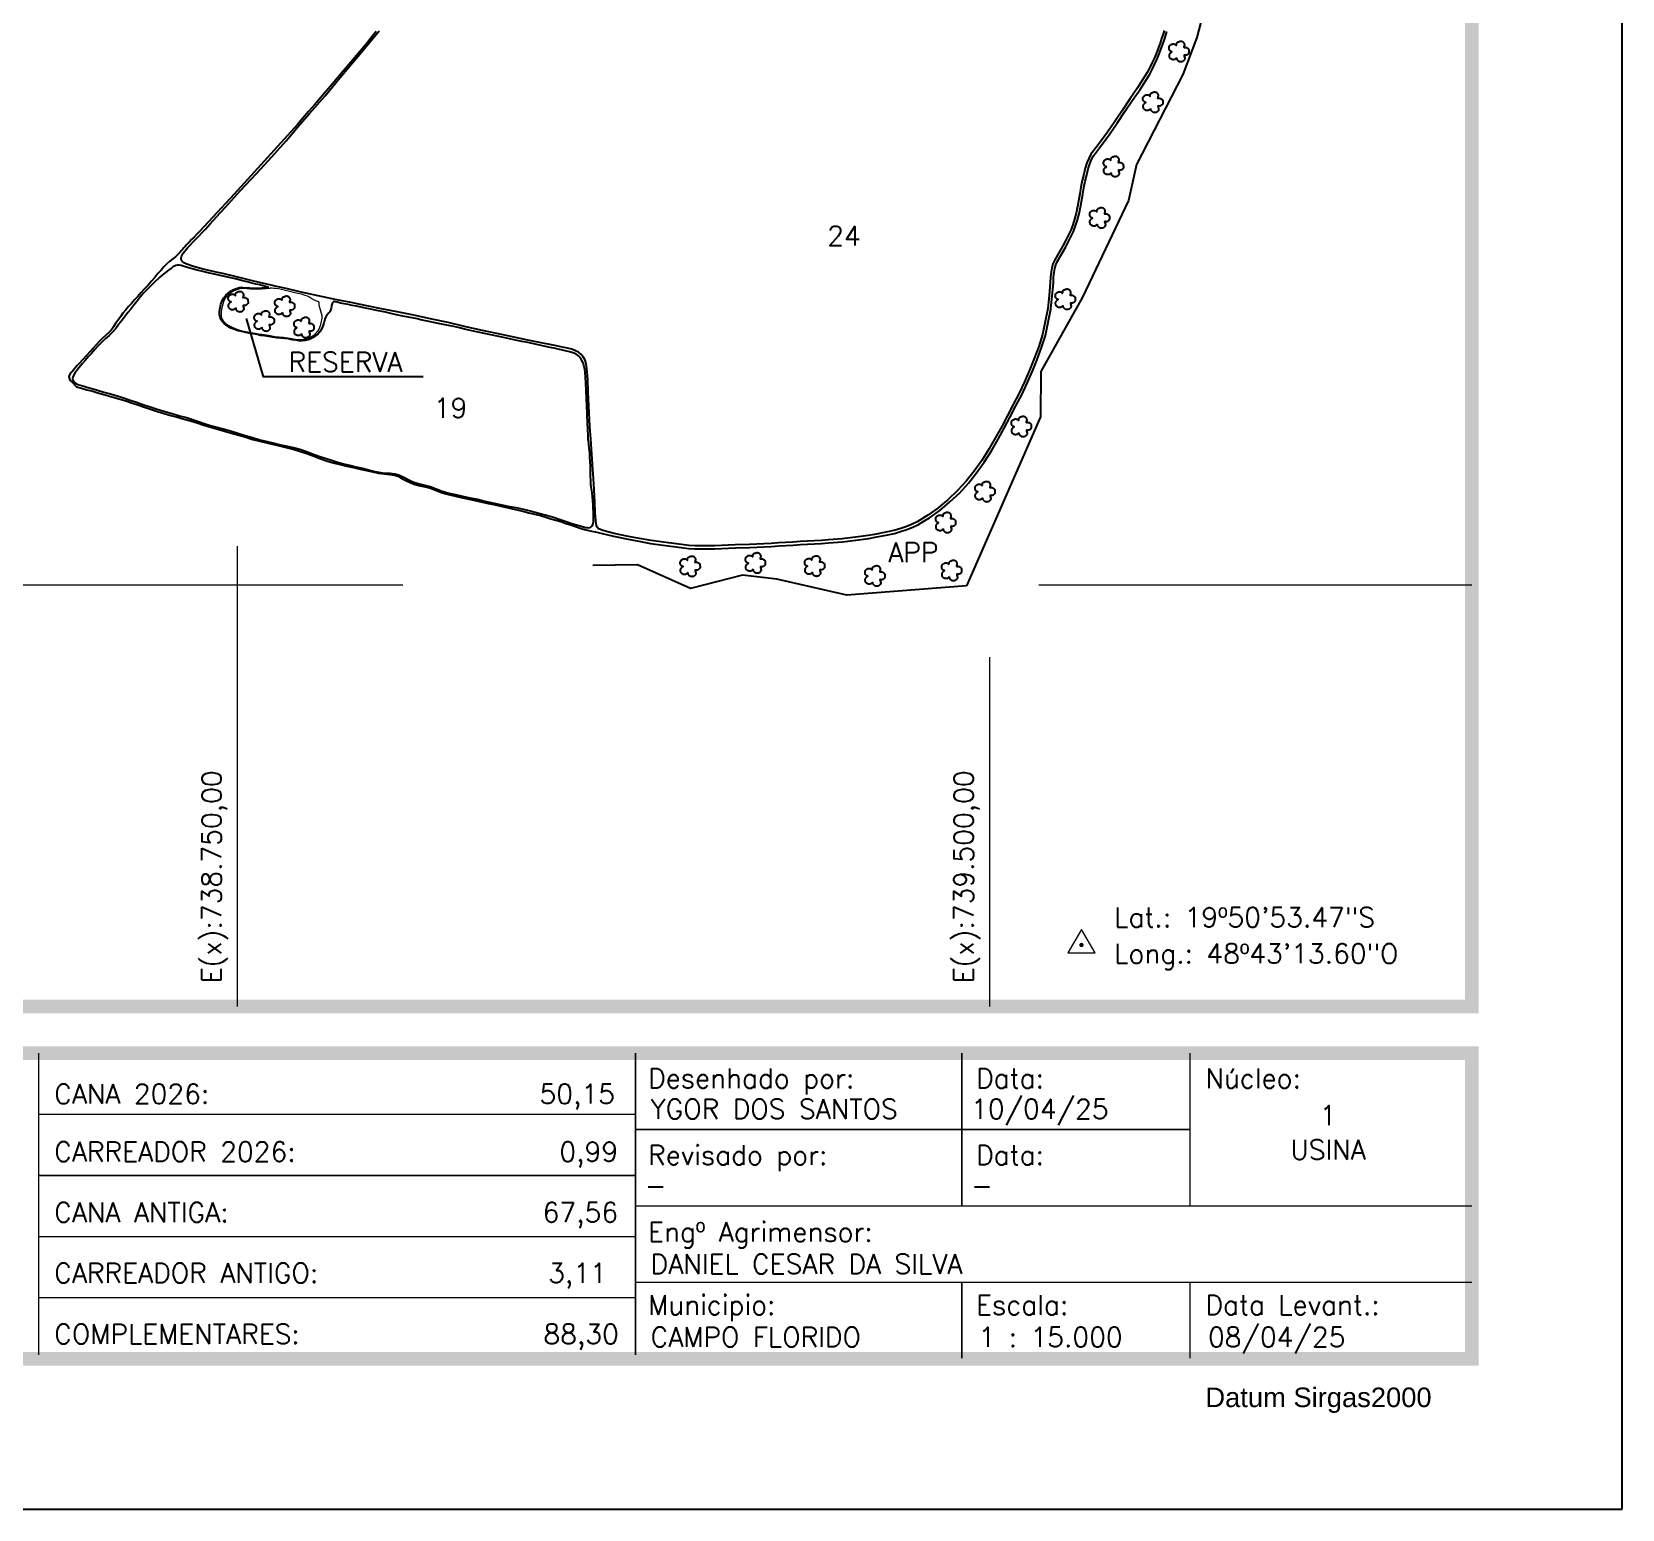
# Model space of a CAD drawing. Header units: millimetres. Extents: x 736981 to 740131, y 7801578 to 7806033.
# Drawn here: x 738545 to 740131, y 7801578 to 7803052 of the extents above; entities that cross this region are included whole.
import ezdxf
from ezdxf.enums import TextEntityAlignment as Align

# ---------------------------------------------------------------- set-up
doc = ezdxf.new("R2010")
doc.units = ezdxf.units.MM
doc.linetypes.add('CONTINUO', pattern=[0])
doc.linetypes.add('LIN0', pattern=[0])
for name, color, linetype, lineweight in [('0114000007', 1, 'Continuous', 25), ('0114000007019', 5, 'Continuous', 25), ('0114000007024', 5, 'Continuous', 25), ('MALHA', 253, 'Continuous', 13), ('RESERVA', 3, 'Continuous', 0)]:
    doc.layers.add(name, color=color, linetype=linetype, lineweight=lineweight)
for name, color, linetype in [("CURSOS_D'AGUA", 174, 'Continuous'), ('MARGEM', 7, 'CONTINUO'), ('MATO', 94, 'Continuous'), ('TEXTO', 7, 'Continuous')]:
    doc.layers.add(name, color=color, linetype=linetype)
doc.styles.add('marcelo', font='arial.ttf')
doc.styles.add('ROMANS', font='', dxfattribs={"height": 0.2})
doc.styles.add('SIMPLEX', font='simplex', dxfattribs={"height": 0.2})
doc.styles.get('ROMANS').set_extended_font_data('romans.shx')

# ---------------------------------------------------------------- blocks, each defined once
blk = doc.blocks.new('mato')
at = {"layer": 'MATO', "color": 94, "linetype": 'CONTINUO'}
blk.add_lwpolyline([(734601.6, 7824194.7), (734600.8, 7824194.1), (734600, 7824193.3), (734599.1, 7824192.6), (734598, 7824192.3), (734596.9, 7824192.2), (734595.8, 7824192.2), (734594.9, 7824192.4), (734594.2, 7824192.7), (734593.5, 7824193.1), (734592.9, 7824193.6), (734592.3, 7824194.1), (734591.8, 7824194.7), (734591.5, 7824195.3), (734591.3, 7824195.9), (734591.2, 7824196.6), (734591, 7824197.5), (734591, 7824198.4), (734591, 7824199.3), (734591.2, 7824200), (734591.5, 7824200.5), (734591.9, 7824201), (734592.1, 7824201.5), (734592.4, 7824201.9), (734592.8, 7824202.3), (734594.2, 7824203.2), (734594.7, 7824203.6), (734594.5, 7824203.7), (734593.5, 7824204), (734593.1, 7824204.2), (734592.7, 7824204.5), (734592.3, 7824204.9), (734591.8, 7824205.6), (734591.3, 7824206.3), (734590.9, 7824207.1), (734590.7, 7824208), (734590.6, 7824208.8), (734590.7, 7824209.7), (734590.9, 7824210.7), (734591.3, 7824211.6), (734591.7, 7824212.4), (734592, 7824212.8), (734592.3, 7824213.1), (734592.7, 7824213.4), (734593.3, 7824213.8), (734593.9, 7824214.2), (734594.6, 7824214.5), (734595.3, 7824214.7), (734596, 7824214.8), (734596.6, 7824214.8), (734597.2, 7824214.8), (734597.8, 7824214.7), (734598.2, 7824214.6), (734598.7, 7824214.4), (734599.1, 7824214.3), (734599.5, 7824214), (734600, 7824213.4), (734600.5, 7824213), (734600.9, 7824212.8), (734601.1, 7824213.4), (734601.2, 7824214.2), (734601.3, 7824215.1), (734601.4, 7824215.5), (734601.5, 7824215.8), (734602, 7824216.5), (734602.3, 7824217), (734602.7, 7824217.4), (734603.2, 7824217.6), (734603.7, 7824217.8), (734604.3, 7824218), (734605.3, 7824218.4), (734605.8, 7824218.6), (734606.3, 7824218.7), (734606.9, 7824218.8), (734607.5, 7824218.8), (734608, 7824218.8), (734608.6, 7824218.7), (734609.1, 7824218.6), (734609.5, 7824218.4), (734610, 7824218.1), (734610.4, 7824217.9), (734610.7, 7824217.6), (734611, 7824217.2), (734611.3, 7824216.8), (734611.7, 7824216.3), (734611.9, 7824215.7), (734612.2, 7824215.1), (734612.4, 7824214.6), (734612.5, 7824214), (734612.5, 7824213.3), (734612.2, 7824212.1), (734611.9, 7824210.9), (734611.7, 7824210), (734612.4, 7824209.8), (734613.2, 7824209.9), (734614.1, 7824210), (734614.7, 7824209.9), (734615.4, 7824209.8), (734616, 7824209.5), (734616.6, 7824209.1), (734617.3, 7824208.6), (734617.8, 7824208.1), (734618.2, 7824207.9), (734618.6, 7824207.5), (734618.8, 7824207), (734619, 7824205.5), (734619.1, 7824203.9), (734619.1, 7824202.4), (734618.8, 7824201.5), (734618.4, 7824200.9), (734618, 7824200.3), (734617.5, 7824199.8), (734617, 7824199.3), (734616.5, 7824199), (734615.7, 7824198.7), (734614.9, 7824198.5), (734614.1, 7824198.3), (734613.3, 7824198.6), (734612.6, 7824198.7), (734612.1, 7824198.5), (734612.3, 7824197.3), (734613.2, 7824194.3), (734613.1, 7824193.5), (734613, 7824192.9), (734612.3, 7824191.8), (734611.9, 7824191.2), (734611.4, 7824190.7), (734611, 7824190.3), (734610.6, 7824189.9), (734610.1, 7824189.6), (734609.5, 7824189.4), (734608.8, 7824189.2), (734608.2, 7824189.2), (734607.5, 7824189.1), (734606.8, 7824189.2), (734605.7, 7824189.3), (734605.3, 7824189.5), (734604.8, 7824189.7), (734604.2, 7824190.1), (734603.7, 7824190.7), (734603.2, 7824191.3), (734602.7, 7824191.7), (734602.3, 7824192.2), (734602, 7824192.7), (734601.9, 7824194.3), (734601.7, 7824195)], dxfattribs=at)

msp = doc.modelspace()

# ---------------------------------------------------------------- linework, layer by layer
at = {"layer": '0114000007', "linetype": 'Continuous'}
for points in [[(738888.2, 7803052), (738882.9, 7803045.4), (738877.8, 7803039), (738872.4, 7803032.5), (738866.6, 7803025.9), (738860.8, 7803019.1), (738855.2, 7803012.4), (738849.6, 7803005.9), (738844.2, 7802999.4), (738838.6, 7802992.7), (738832.6, 7802985.9), (738826.6, 7802979), (738820.7, 7802972.1), (738815.1, 7802965.6), (738809.8, 7802959.2), (738746.7, 7802889.8), (738712.5, 7802852.9), (738709.5, 7802849.8), (738706.6, 7802847), (738704.1, 7802844.4), (738702.1, 7802842.3), (738700.9, 7802841), (738700.3, 7802840.4), (738700, 7802840.1), (738699.2, 7802839.2), (738697.9, 7802837.7), (738696.4, 7802836.1), (738695, 7802834.6), (738693.8, 7802833.2), (738692.6, 7802832), (738691.5, 7802830.7), (738690.2, 7802829.2), (738688.1, 7802827.3), (738685.3, 7802825.3), (738682.3, 7802823), (738679.4, 7802820.3), (738676.5, 7802817.4), (738673.7, 7802814.1), (738670.6, 7802810.5), (738667.6, 7802806.6), (738664.3, 7802802.9), (738660.7, 7802799.1), (738657.2, 7802795.3), (738653.7, 7802791.5), (738650.4, 7802787.8), (738647.3, 7802784.2), (738644.3, 7802780.8), (738641.4, 7802777.7), (738638.6, 7802774.4), (738635.7, 7802770.9), (738633.1, 7802767.3), (738630.6, 7802763.8), (738628.4, 7802760.6), (738626.3, 7802757.5), (738624.3, 7802754.5), (738621.6, 7802751.7), (738615.1, 7802745.9), (738612, 7802742.8), (738608.9, 7802739.6), (738606, 7802736.3), (738603.3, 7802733.1), (738595.3, 7802724.4), (738592.8, 7802721.6), (738590.2, 7802718.8), (738585.6, 7802713.7), (738583.4, 7802711.4), (738581.7, 7802707.8), (738582.8, 7802704.2), (738584.7, 7802702.5), (738589.4, 7802697.7), (738594.3, 7802696.2), (738599.8, 7802694.7), (738605.6, 7802693.2), (738611.6, 7802691.3), (738618.1, 7802689.6), (738624.6, 7802687.7), (738637.7, 7802683.8), (738644.1, 7802681.7), (738650.6, 7802679.5), (738657.2, 7802677.3), (738670.3, 7802673.1), (738676.9, 7802671.1), (738683.4, 7802669.1), (738690, 7802667.2), (738696.6, 7802665.3), (738703.2, 7802663.5), (738709.8, 7802661.6), (738716.4, 7802659.5), (738723.2, 7802657.4), (738730.1, 7802655.4), (738737.1, 7802653.4), (738744.1, 7802651.2), (738751.2, 7802649.2), (738758.2, 7802647.2), (738765.2, 7802645.2), (738772.2, 7802643.3), (738793.1, 7802638.3), (738799.9, 7802636.8), (738806.5, 7802635.1), (738812.8, 7802633.1), (738819.2, 7802631), (738825.5, 7802628.6), (738832, 7802626), (738838.6, 7802623.8), (738845.4, 7802621.8), (738852.3, 7802620.1), (738859, 7802618.6), (738865.5, 7802617.1), (738872.1, 7802615.6), (738878.5, 7802614.1), (738884.7, 7802612.7), (738890.6, 7802611.6), (738896.4, 7802610.8), (738901.8, 7802610.2), (738906.6, 7802609.6), (738910.8, 7802608.1), (738914.6, 7802605.9), (738918.5, 7802603.7), (738922.6, 7802601.8), (738927.1, 7802600.2), (738932, 7802598.9), (738937.2, 7802597.7), (738942.5, 7802596.4), (738947.3, 7802594.6), (738952.2, 7802592.5), (738957.8, 7802590.8), (738969.9, 7802587.9), (738982.1, 7802585.1), (738988.3, 7802583.8), (738994.2, 7802582.5), (739000, 7802581.3), (739005.5, 7802580.2), (739011.1, 7802578.8), (739016.9, 7802577.6), (739022.7, 7802576.2), (739034.4, 7802573.4), (739040.5, 7802572), (739052.1, 7802569.1), (739057.4, 7802567.6), (739062.4, 7802566), (739067.5, 7802564.6), (739072.4, 7802563.1), (739077.3, 7802561.4), (739082.2, 7802559.8), (739086.9, 7802558.1), (739091.6, 7802556.6), (739096, 7802555.2), (739100.2, 7802554.2)], [(739100.2, 7802554.2), (739102.9, 7802553.5), (739104.9, 7802553.1), (739106.9, 7802552.9), (739113.5, 7802551.4), (739124.9, 7802548.5), (739139.3, 7802545.5), (739150.1, 7802543.5), (739161.8, 7802541.4), (739174.4, 7802539.6), (739179.2, 7802538.8), (739187.2, 7802537.8), (739199.6, 7802536.4), (739206.1, 7802536.1), (739219.1, 7802536), (739225.8, 7802536), (739239.5, 7802536.6), (739246.4, 7802537), (739260.7, 7802537.2), (739275.1, 7802537.9), (739282.3, 7802538.3), (739289.6, 7802538.8), (739304, 7802539.7), (739311.2, 7802540.2), (739318.3, 7802540.7), (739332.3, 7802541.4), (739339.3, 7802541.9), (739353.1, 7802543.1), (739366.5, 7802544.5), (739379.4, 7802546.3), (739385.8, 7802547.5), (739398.5, 7802550), (739404.9, 7802551.4), (739411.1, 7802553.1), (739417.3, 7802555.2), (739423.2, 7802557.5), (739429, 7802560.3), (739434.4, 7802563.5), (739439.8, 7802566.9), (739450.1, 7802574.2), (739455.2, 7802578.4), (739460.3, 7802582.8), (739470.1, 7802591.9), (739478.8, 7802601.6), (739486.8, 7802611.7), (739494.5, 7802622.4), (739501.7, 7802633.7), (739508.4, 7802645.4), (739514.5, 7802656.5), (739520.2, 7802667.5), (739526, 7802678.6), (739531.9, 7802689.7), (739537.4, 7802701.3), (739542.5, 7802713.1), (739547.2, 7802724.8), (739551.6, 7802736.7), (739555.6, 7802748.9), (739558.3, 7802762.2), (739560.8, 7802775.2), (739561.7, 7802781.9), (739562.3, 7802788.5), (739563.4, 7802801.2), (739563.7, 7802806.9), (739564.1, 7802811.6), (739564.8, 7802815.6), (739565.9, 7802819.2), (739567.6, 7802823), (739575.4, 7802836.6), (739578.3, 7802841.8), (739581, 7802847.1), (739583.4, 7802852.6), (739585.6, 7802858.2), (739587.4, 7802864), (739589, 7802870.2), (739590.4, 7802876.7), (739592.7, 7802889.7), (739593.9, 7802896.2), (739595.2, 7802902.6), (739596.7, 7802908.9), (739598.2, 7802914.9), (739599.8, 7802920.1), (739601.4, 7802924.2), (739603.4, 7802928), (739609.4, 7802935.9), (739616.2, 7802944.8), (739619.8, 7802949.9), (739627.2, 7802960.6), (739634.8, 7802972.1), (739642.5, 7802983.4), (739649.9, 7802994.2), (739653.4, 7802999.6), (739659.6, 7803009.6), (739662.3, 7803014.7), (739664.7, 7803019.8), (739667, 7803024.8), (739669, 7803029.7), (739672.6, 7803039.5), (739674.3, 7803044.2), (739675.7, 7803048.4), (739676.7, 7803052.2)]]:
    msp.add_lwpolyline(points, dxfattribs=at)
at = {"layer": '0114000007019'}
msp.add_lwpolyline([(738687.7, 7802818.3), (738687.1, 7802818.1), (738685.6, 7802817.2), (738684.9, 7802816.7), (738684.5, 7802816.4), (738683.5, 7802815.5), (738681, 7802813.8), (738678.2, 7802811.7), (738675.3, 7802809.4), (738672.4, 7802806.9), (738666.4, 7802801.2), (738663.1, 7802798.1), (738659.8, 7802794.6), (738656.3, 7802790.9), (738652.9, 7802787.1), (738649.8, 7802783), (738646.7, 7802778.9), (738643.6, 7802775.1), (738640.6, 7802771.6), (738637.8, 7802768.1), (738634.9, 7802764.2), (738631.7, 7802760), (738628.6, 7802755.8), (738625.4, 7802752.1), (738621.9, 7802748.8), (738618.1, 7802745.4), (738614.3, 7802741.8), (738610.8, 7802738), (738607.5, 7802734.4), (738604.4, 7802730.9), (738601.1, 7802727.5), (738598, 7802724), (738594.9, 7802720.5), (738592.1, 7802717), (738589.6, 7802713.9), (738587.6, 7802711.1), (738586.3, 7802709), (738585.6, 7802707.3), (738585.4, 7802705.8), (738585.7, 7802704.1), (738586.7, 7802702.6), (738588.6, 7802701), (738591.7, 7802699.7), (738595.6, 7802698.5), (738599.7, 7802697.4), (738604.7, 7802695.9), (738610.4, 7802694.2), (738616.7, 7802692.4), (738623.2, 7802690.6), (738629.9, 7802688.6), (738636.4, 7802686.5), (738642.9, 7802684.4), (738649.3, 7802682.2), (738655.5, 7802679.9), (738661.7, 7802677.8), (738667.9, 7802675.8), (738674.1, 7802674), (738680, 7802672.2), (738685.8, 7802670.5), (738692.1, 7802668.8), (738699, 7802666.9), (738706.1, 7802664.7), (738720.6, 7802659.8), (738728.1, 7802657.7), (738735.6, 7802655.8), (738743.1, 7802653.7), (738750.4, 7802651.5), (738757.7, 7802649.1), (738764.9, 7802646.9), (738772.1, 7802644.8), (738779.4, 7802643.1), (738786.4, 7802641.3), (738792.9, 7802639.7), (738799.3, 7802638.5), (738805.7, 7802637.1), (738812.2, 7802635.3), (738818.6, 7802633.2), (738824.7, 7802630.9), (738830.9, 7802628.4), (738837.2, 7802626.3), (738843.5, 7802624.3), (738849.6, 7802622.5), (738855.7, 7802620.8), (738861.7, 7802619.3), (738868, 7802617.8), (738874.4, 7802616.3), (738886.9, 7802613.2), (738892.4, 7802612.1), (738897.5, 7802611.6), (738902.3, 7802611.4), (738907, 7802610.7), (738911.4, 7802609.3), (738915.7, 7802607.3), (738920.1, 7802605), (738924.9, 7802602.9), (738930.1, 7802601.1), (738942, 7802598.1), (738948.1, 7802595.8), (738954.1, 7802593.4), (738960.5, 7802591.6), (738967.3, 7802590.1), (738974.4, 7802588.6), (738981.7, 7802587), (738989.1, 7802585.4), (738996.6, 7802583.6), (739004.2, 7802582), (739011.8, 7802580.2), (739019.5, 7802578.6), (739027.3, 7802577.1), (739035.1, 7802575.5), (739043, 7802573.6), (739050.5, 7802571.6), (739057.9, 7802569.5), (739065, 7802567.4), (739071.6, 7802565.3), (739077.8, 7802563.3), (739083.4, 7802561.4), (739088.1, 7802559.8), (739091.7, 7802558.8), (739096.8, 7802557.4), (739098.6, 7802557.1), (739100.1, 7802556.9), (739101.7, 7802557.4), (739103.4, 7802558.7), (739104.3, 7802560.4), (739104.8, 7802562.3), (739105, 7802564.8), (739104.9, 7802568.7), (739104.8, 7802572.8), (739104.6, 7802576.4), (739104.4, 7802580), (739104.2, 7802583.9), (739103.8, 7802587.7), (739103.4, 7802591.8), (739102.8, 7802595.9), (739102.4, 7802600.1), (739102.1, 7802604.3), (739102, 7802608.9), (739102, 7802613.9), (739101.9, 7802618.8), (739101.7, 7802623.2), (739101.4, 7802627.3), (739101.1, 7802631.7), (739100.6, 7802636.3), (739100.2, 7802640.9), (739099.7, 7802645.2), (739099.5, 7802649.6), (739099.3, 7802654.4), (739098.5, 7802669.7), (739098.1, 7802679.7), (739098, 7802685.2), (739097.7, 7802694.7), (739097, 7802707.4), (739096.7, 7802711.4), (739096.2, 7802715.4), (739095.4, 7802718.8), (739094.6, 7802721.6), (739093.3, 7802724), (739091.8, 7802726.4), (739089.9, 7802728.5), (739087.5, 7802730.2), (739084.5, 7802731.4), (739080.9, 7802732.4), (739076.6, 7802733.4), (739066.9, 7802735.7), (739061.8, 7802736.8), (739051.2, 7802739.2), (739045.4, 7802740.5), (739039.5, 7802741.7), (739033.3, 7802742.9), (739027, 7802744.1), (739021, 7802745.5), (739015, 7802746.8), (739008.9, 7802748.1), (738996.3, 7802750.7), (738990, 7802752.1), (738983.7, 7802753.5), (738977.5, 7802754.9), (738971.4, 7802756.3), (738965.5, 7802757.6), (738953.4, 7802760.2), (738947.1, 7802761.5), (738940.6, 7802762.8), (738934.1, 7802764.2), (738927.6, 7802765.6), (738914.8, 7802768.2), (738908.6, 7802769.5), (738902.8, 7802770.7), (738897.4, 7802771.9), (738887.2, 7802774.1), (738882.4, 7802775), (738877.7, 7802776), (738873.1, 7802776.9), (738868.6, 7802777.9), (738864.3, 7802778.8), (738860.2, 7802779.6), (738856.2, 7802780.4), (738852.5, 7802781.2), (738849.2, 7802781.9), (738847.4, 7802782.3), (738846.2, 7802782.6), (738845.8, 7802782.5), (738845.5, 7802782.2), (738845.3, 7802782), (738845, 7802781.7), (738844.7, 7802781.3), (738844.3, 7802780.7), (738844.1, 7802779.7), (738843.8, 7802778.6), (738843.7, 7802777.4), (738843.4, 7802776), (738842.8, 7802774.2), (738842, 7802772.5), (738840.8, 7802771), (738839.6, 7802769.6), (738838.5, 7802768), (738837.5, 7802766), (738836.7, 7802763.6), (738836, 7802761), (738835.1, 7802758.2), (738833.8, 7802755.2), (738832, 7802752.5), (738829.9, 7802750.1), (738827.7, 7802748.3), (738825.5, 7802746.7), (738823.1, 7802745.6), (738820.3, 7802744.6), (738817.4, 7802743.9), (738814.4, 7802743.5), (738811.3, 7802743.4), (738808.1, 7802744), (738804.4, 7802744.6), (738800.7, 7802745.4), (738796.9, 7802745.9), (738793, 7802746), (738789, 7802746.5), (738784.9, 7802747.2), (738780.9, 7802747.9), (738776.9, 7802748.5), (738773.2, 7802748.9), (738769.6, 7802749.7), (738765.4, 7802750.3), (738761.1, 7802751.1), (738757, 7802752), (738749.6, 7802753.8), (738746.2, 7802755), (738743.2, 7802756.2), (738740.6, 7802757.8), (738738.4, 7802759.3), (738736.7, 7802760.8), (738735, 7802762.4), (738733.7, 7802764.4), (738732.6, 7802766.7), (738732, 7802769.7), (738732.1, 7802773), (738732.6, 7802776.5), (738733.3, 7802780), (738734.5, 7802783.4), (738736.3, 7802786.3), (738738.3, 7802789), (738740.5, 7802791.1), (738743, 7802793), (738745.8, 7802794.6), (738748.8, 7802795.8), (738751.9, 7802796.5), (738755.2, 7802796.6), (738758.7, 7802796.4), (738762.3, 7802796.2), (738766, 7802796.1), (738769.7, 7802796.1), (738772.4, 7802796.1), (738774.6, 7802796.4), (738780.4, 7802797.1), (738779.4, 7802797.3), (738777.9, 7802797.6), (738775.6, 7802798.3), (738772.2, 7802799.2), (738768.3, 7802800.1), (738764.2, 7802801.1), (738759.4, 7802802.4), (738753.8, 7802803.8), (738747.8, 7802805.2), (738741.5, 7802806.6), (738728.4, 7802809.5), (738721.9, 7802811), (738715.5, 7802812.5), (738709.7, 7802814), (738704.6, 7802815.4), (738700.2, 7802816.6), (738696.6, 7802817.7), (738693.9, 7802818.6), (738691.7, 7802819), (738690, 7802819), (738688.6, 7802818.7)], close=True, dxfattribs=at)
at = {"layer": '0114000007024', "linetype": 'Continuous', "elevation": 535.2}
msp.add_lwpolyline([(739673.8, 7803052.9), (739672.8, 7803049.3), (739671.4, 7803045.1), (739669.8, 7803040.5), (739666.2, 7803030.8), (739664.2, 7803025.9), (739662, 7803021), (739659.6, 7803016.1), (739657, 7803011), (739650.8, 7803001.2), (739647.4, 7802995.9), (739640, 7802985.1), (739632.3, 7802973.7), (739624.8, 7802962.3), (739617.3, 7802951.6), (739613.8, 7802946.6), (739607, 7802937.7), (739600.9, 7802929.6), (739598.7, 7802925.5), (739596.9, 7802921), (739595.3, 7802915.7), (739593.8, 7802909.6), (739592.3, 7802903.3), (739590.9, 7802896.8), (739589.7, 7802890.2), (739587.4, 7802877.3), (739586.1, 7802870.9), (739584.5, 7802864.8), (739582.8, 7802859.2), (739580.7, 7802853.7), (739578.3, 7802848.4), (739575.6, 7802843.2), (739572.8, 7802838.1), (739564.9, 7802824.4), (739563, 7802820.3), (739561.9, 7802816.2), (739561.2, 7802812), (739560.7, 7802807.2), (739560.4, 7802801.5), (739559.3, 7802788.8), (739558.7, 7802782.2), (739557.8, 7802775.6), (739555.4, 7802762.8), (739552.7, 7802749.7), (739548.8, 7802737.7), (739544.4, 7802725.9), (739539.7, 7802714.3), (739534.6, 7802702.6), (739529.2, 7802691.1), (739523.4, 7802679.9), (739517.6, 7802668.9), (739511.9, 7802658), (739505.8, 7802646.9), (739499.1, 7802635.3), (739492, 7802624.1), (739484.4, 7802613.5), (739476.5, 7802603.5), (739468, 7802594), (739458.3, 7802585), (739453.3, 7802580.7), (739448.3, 7802576.6), (739438.1, 7802569.4), (739432.8, 7802566.1), (739427.5, 7802563), (739422, 7802560.3), (739416.2, 7802558), (739410.3, 7802556), (739404.2, 7802554.3), (739397.9, 7802552.9), (739385.2, 7802550.4), (739379, 7802549.3), (739366.1, 7802547.5), (739352.8, 7802546.1), (739339.1, 7802544.9), (739332.1, 7802544.4), (739318.1, 7802543.7), (739311, 7802543.2), (739303.8, 7802542.7), (739289.4, 7802541.8), (739282.1, 7802541.3), (739274.9, 7802540.8), (739260.6, 7802540.2), (739246.3, 7802540), (739239.3, 7802539.6), (739225.7, 7802539), (739219.1, 7802539), (739206.2, 7802539.1), (739199.9, 7802539.4), (739187.5, 7802540.8), (739179.7, 7802541.8), (739174.8, 7802542.6), (739162.3, 7802544.3), (739150.6, 7802546.4), (739139.9, 7802548.4), (739125.6, 7802551.4), (739114.3, 7802554.3), (739111.8, 7802555.1), (739110, 7802556), (739108.7, 7802557.5), (739107.9, 7802559.3), (739107.4, 7802561.5), (739107.1, 7802564.3), (739106.7, 7802572.1), (739106.2, 7802582.5), (739105.4, 7802594.8), (739105.1, 7802600.9), (739103.8, 7802620.4), (739102.2, 7802645.3), (739101.3, 7802657.9), (739100.4, 7802678.2), (739099.7, 7802692.1), (739099.1, 7802704.8), (739098.4, 7802715.8), (739097.6, 7802720.4), (739096.5, 7802724.3), (739094.7, 7802727.5), (739092.4, 7802730), (739089.8, 7802732), (739086.8, 7802733.6), (739083.3, 7802735), (739079.1, 7802736.3), (739074.1, 7802737.3), (739068, 7802738.5), (739061.4, 7802739.7), (739054.3, 7802741.1), (739039.4, 7802744), (739024, 7802747.4), (739008.4, 7802750.7), (738992.4, 7802754.2), (738976.2, 7802757.8), (738960.1, 7802761.6), (738943.8, 7802765), (738927.3, 7802768.6), (738910.9, 7802771.9), (738895.1, 7802775.2), (738879, 7802778.5), (738871, 7802780.2), (738863.4, 7802781.7), (738849.1, 7802784.5), (738834.9, 7802787.4), (738813.3, 7802792.1), (738798.4, 7802795.7), (738790.5, 7802797.4), (738766.3, 7802803.1), (738750.3, 7802807), (738735.3, 7802810.5), (738728.6, 7802812.1), (738715.6, 7802815), (738705.9, 7802817.6), (738699.5, 7802819.8), (738695.9, 7802821.5), (738694.8, 7802822.5), (738694.1, 7802823.6), (738693.7, 7802824.9), (738693.7, 7802826.3), (738694, 7802827.7), (738695.9, 7802831), (738700.2, 7802836.1), (738708.1, 7802844.6), (738717.9, 7802854.8), (738722.6, 7802860.1), (738732.7, 7802871), (738737.9, 7802876.8), (738753, 7802893.5), (738763.7, 7802904.8), (738769.2, 7802910.6), (738784.2, 7802927), (738798.4, 7802943), (738812.1, 7802959.1), (738821.7, 7802970.1), (738837.2, 7802988), (738851.9, 7803005.7), (738871.8, 7803029.3), (738891.2, 7803052.6)], dxfattribs=at)
at = {"layer": "CURSOS_D'AGUA", "color": 174, "linetype": 'Continuous'}
for points in [[(739723, 7803110.3), (739706.6, 7803046.1), (739692.4, 7803009.1), (739646.3, 7802919.2), (739638.3, 7802883.6), (739592.4, 7802786.9), (739551, 7802712.8), (739550.6, 7802667.5), (739476.9, 7802499)], [(739476.9, 7802499), (739357.5, 7802489.8), (739287.6, 7802505.6), (739253.4, 7802509.8), (739201.7, 7802496.4), (739148.9, 7802520), (739104.1, 7802519.4)]]:
    msp.add_lwpolyline(points, dxfattribs=at)
at = {"layer": 'MALHA'}
for points in [[(738750, 7802079.5), (738750, 7802538.7)], [(737130.6, 7802500), (738914.8, 7802500)], [(739548.8, 7802500), (739980.6, 7802500)], [(739500, 7802079.5), (739500, 7802428)]]:
    msp.add_lwpolyline(points, dxfattribs=at)
at = {"layer": 'MARGEM', "color": 174, "linetype": 'LIN0'}
for p, q in [((740130.6, 7801578, 1127.4), (740130.6, 7806033, 1127.4)), ((736980.6, 7801578, 1127.4), (740130.6, 7801578, 1127.4))]:
    msp.add_line(p, q, dxfattribs=at)
at = {"layer": 'MARGEM', "color": 174, "linetype": 'LIN0', "const_width": 13.6, "elevation": 1127.4, "flags": 128}
for points in [[(739980.6, 7802079.5), (739980.6, 7805883), (737130.6, 7805883), (737130.6, 7802079.5)], [(737130.6, 7802032.9), (739980.6, 7802032.9), (739980.6, 7801728), (737130.6, 7801728)]]:
    msp.add_lwpolyline(points, close=True, dxfattribs=at)
at = {"layer": 'MARGEM', "color": 174, "linetype": 'LIN0', "const_width": 1.51, "elevation": 1127.4, "flags": 128}
for points in [[(738551.7, 7802032.9), (738551.7, 7801731.7)], [(739146.7, 7802032.9), (739146.7, 7801731.7)], [(739472.1, 7801880.4), (739472.1, 7802032.9)], [(739699.7, 7801880.4), (739699.7, 7802032.9)], [(738551.7, 7801971.9), (739146.7, 7801971.9)], [(739146.7, 7801956.7), (739699.7, 7801956.7)], [(738551.7, 7801910.9), (739146.7, 7801910.9)], [(739146.7, 7801880.4), (739980.8, 7801880.4)], [(738551.7, 7801849.9), (739146.7, 7801849.9)], [(739146.7, 7801804.2), (739980.7, 7801804.2)], [(739472.1, 7801804.2), (739472.1, 7801728.6)], [(739699.7, 7801804.2), (739699.7, 7801728.6)], [(738551.7, 7801788.9), (739146.7, 7801788.9)]]:
    msp.add_lwpolyline(points, dxfattribs=at)
at = {"layer": 'RESERVA'}
msp.add_lwpolyline([(738824, 7802785.5), (738821.2, 7802787.2), (738819.8, 7802787.9), (738817.4, 7802788.8), (738813.9, 7802789.9), (738810.1, 7802790.7), (738805.9, 7802791.6), (738793.7, 7802794.6), (738790.7, 7802795.2), (738788.2, 7802795.6), (738786.3, 7802795.8), (738784.6, 7802795.9), (738782.4, 7802795.9), (738781.9, 7802795.8), (738781.2, 7802795.8), (738780.1, 7802795.7), (738778.4, 7802795.4), (738776.7, 7802795.3), (738774.6, 7802795.1), (738772.1, 7802795), (738768.9, 7802794.8), (738765.8, 7802794.9), (738762.6, 7802795.1), (738759.6, 7802795.4), (738756.7, 7802795.6), (738754, 7802795.5), (738751.1, 7802795), (738748.1, 7802794.1), (738745.3, 7802792.7), (738742.7, 7802790.9), (738740.2, 7802788.8), (738738.1, 7802786.3), (738736.4, 7802783.4), (738735.2, 7802780.1), (738734.3, 7802776.4), (738733.8, 7802773), (738733.7, 7802770), (738733.8, 7802767.7), (738734.3, 7802765.5), (738735.5, 7802763.3), (738737.2, 7802761.7), (738739.1, 7802760.2), (738741.4, 7802758.8), (738743.9, 7802757.4), (738746.9, 7802756), (738750.2, 7802754.9), (738753.4, 7802753.9), (738756.7, 7802753.2), (738763.8, 7802751.8), (738767.4, 7802751.2), (738771, 7802750.6), (738774.3, 7802750), (738780.7, 7802749), (738784.1, 7802748.4), (738787.6, 7802747.9), (738795.7, 7802747.2), (738800, 7802746.6), (738804, 7802745.7), (738807.8, 7802745), (738811.4, 7802744.8), (738814.5, 7802744.9), (738817.4, 7802745.4), (738819.9, 7802746.1), (738822.4, 7802747), (738825.1, 7802748.6), (738827.8, 7802750.6), (738830, 7802753.1), (738831.7, 7802756.2), (738832.9, 7802759.6), (738833.7, 7802763), (738833.9, 7802764.3), (738834.3, 7802766.1), (738834.3, 7802766.2), (738834.5, 7802768.5), (738831.8, 7802777.8), (738831.8, 7802777.9), (738831.7, 7802778.2), (738831.5, 7802778.6), (738831.4, 7802779.7), (738831.3, 7802780.5), (738831.4, 7802781.5), (738831.1, 7802782.3), (738827.9, 7802783.3), (738824.8, 7802785.1)], close=True, dxfattribs=at)
at = {"layer": 'TEXTO'}
msp.add_lwpolyline([(738935.2, 7802707.5), (738775.7, 7802707.5), (738758.9, 7802765.8)], dxfattribs=at)
at = {"layer": 'TEXTO', "color": 7, "lineweight": 9, "elevation": 1127.4, "flags": 128}
msp.add_lwpolyline([(739577.8, 7802132.9), (739605, 7802132.9), (739591.4, 7802156.4)], close=True, dxfattribs=at)
at = {"layer": 'TEXTO', "color": 7, "lineweight": 9, "const_width": 2.12, "elevation": 1127.4, "flags": 128}
msp.add_lwpolyline([(739590.3, 7802140.8, -1), (739592.5, 7802140.8, -1)], format="xyb", close=True, dxfattribs=at)

# ---------------------------------------------------------------- block references
at = {"layer": 'RESERVA', "linetype": 'Continuous', "xscale": 0.6942980673981568, "yscale": 0.6942980673981568, "zscale": 0.6942980673981568}
for p in [(229654, 2370702.4), (229627.9, 2370651.7), (229588.6, 2370587.7), (229574.8, 2370536.4), (228715.8, 2370452.8), (228762.3, 2370448.2), (229540.6, 2370455.2), (228741.8, 2370433.5), (228781.5, 2370427.1), (229496.8, 2370328.3), (229460.5, 2370263.3), (229421.3, 2370232.5), (229231.6, 2370192.2), (229166.5, 2370188.8), (229290.7, 2370189.1), (229350.8, 2370179.2), (229427.3, 2370184.7)]:
    msp.add_blockref('mato', p, dxfattribs=at)

# ---------------------------------------------------------------- texts
at = {"layer": 'MALHA', "char_height": 19.5, "width": 227.854, "attachment_point": 1, "rotation": 90, "style": 'ROMANS'}
for s, insert in [('E(x):738.750,00', (738714.3, 7802102.7, 1127.4)), ('E(x):739.500,00', (739464.3, 7802102.7, 1127.4))]:
    msp.add_mtext(s, dxfattribs=dict(at, insert=insert))
at = {"layer": 'MARGEM', "linetype": 'Continuous', "lineweight": 9}
for s, style, p in [('Desenhado por:', 'SIMPLEX', (739159.3, 7802017.6, 1127.4)), ('Data:', 'SIMPLEX', (739486.3, 7802017.6, 1127.4)), ('Núcleo:', 'SIMPLEX', (739715, 7802017.6, 1127.4)), ('Revisado por:', 'SIMPLEX', (739159.3, 7801941, 1127.4)), ('Data:', 'SIMPLEX', (739486.3, 7801941, 1127.4)), ('Engº Agrimensor:', 'SIMPLEX', (739159.3, 7801864.4, 1127.4)), ('Municipio:', 'SIMPLEX', (739159.3, 7801791.5, 1127.4)), ('Escala:', 'SIMPLEX', (739486.3, 7801791.5, 1127.4)), ('Data Levant.:', 'SIMPLEX', (739715, 7801791.5, 1127.4)), ('Datum Sirgas2000', 'marcelo', (739715, 7801699.3, 1127.4))]:
    msp.add_text(s, height=19.5, dxfattribs=dict(at, style=style)).set_placement(p, align=Align.TOP_LEFT)
at = {"layer": 'MARGEM', "color": 7, "linetype": 'Continuous', "style": 'SIMPLEX'}
for s, p in [('CANA 2026:', (738567.2, 7802002, 1127.4)), ('CARREADOR 2026:', (738567.2, 7801944.3, 1127.4)), ('CANA ANTIGA:', (738567.2, 7801883.8, 1127.4)), ('CARREADOR ANTIGO:', (738567.2, 7801823.4, 1127.4)), ('COMPLEMENTARES:', (738567.2, 7801762.4, 1127.4))]:
    msp.add_text(s, height=19.5, dxfattribs=at).set_placement(p, align=Align.TOP_LEFT)
for s, p in [('50,15', (739126.3, 7802002, 1127.4)), ('0,99', (739129.4, 7801944.3, 1127.4)), ('67,56', (739129.4, 7801883.8, 1127.4)), ('3,11', (739118.2, 7801823.4, 1127.4)), ('88,30', (739130.2, 7801762.4, 1127.4))]:
    msp.add_text(s, height=19.5, dxfattribs=at).set_placement(p, align=Align.TOP_RIGHT)
at = {"layer": 'MARGEM', "linetype": 'Continuous', "style": 'SIMPLEX'}
for s, p in [('YGOR DOS SANTOS', (739161.8, 7801987, 1127.4)), ('10/04/25', (739481.4, 7801987, 1127.4)), ('-', (739156, 7801910.8, 1127.4)), ('-', (739481.4, 7801910.8, 1127.4)), ('DANIEL CESAR DA SILVA', (739161.8, 7801832.3, 1127.4)), ('CAMPO FLORIDO', (739161.8, 7801759.4, 1127.4)), ('1 : 15.000', (739488.8, 7801759.4, 1127.4)), ('08/04/25', (739717.6, 7801759.4, 1127.4))]:
    msp.add_text(s, height=19.5, dxfattribs=at).set_placement(p, align=Align.TOP_LEFT)
for s, p in [('1', (739837.3, 7801980.7, 1127.4)), ('USINA', (739837.3, 7801946.3, 1127.4))]:
    msp.add_text(s, height=19.5, dxfattribs=at).set_placement(p, align=Align.TOP_CENTER)
at = {"layer": 'TEXTO', "linetype": 'Continuous', "style": 'SIMPLEX'}
msp.add_text('24', height=19.5, dxfattribs=at).set_placement((739337.9, 7802838.5))
at = {"layer": 'TEXTO', "linetype": 'ByBlock', "style": 'SIMPLEX'}
for s, p in [('Lat.: 19º50\'53.47"S', (739624.1, 7802158.7, 2112.5)), ('Long.: 48º43\'13.60"O', (739624.1, 7802122.5, 2112.5))]:
    msp.add_text(s, height=19.5, dxfattribs=at).set_placement(p)
at = {"layer": 'TEXTO', "linetype": 'Continuous', "char_height": 19.5, "style": 'SIMPLEX'}
for s, width, insert, attachment_point in [('RESERVA', 171.182, (738857.6, 7802722.4), 5), ('{\\C7;19}', 61.855, (738945.6, 7802686.3), 1), ('{\\C7;APP}', 61.855, (739423.8, 7802532.4), 5)]:
    msp.add_mtext_dynamic_manual_height_columns(s, width=width, gutter_width=1, heights=[-19.5], dxfattribs=dict(at, insert=insert, attachment_point=attachment_point))

doc.saveas('drawing.dxf')
